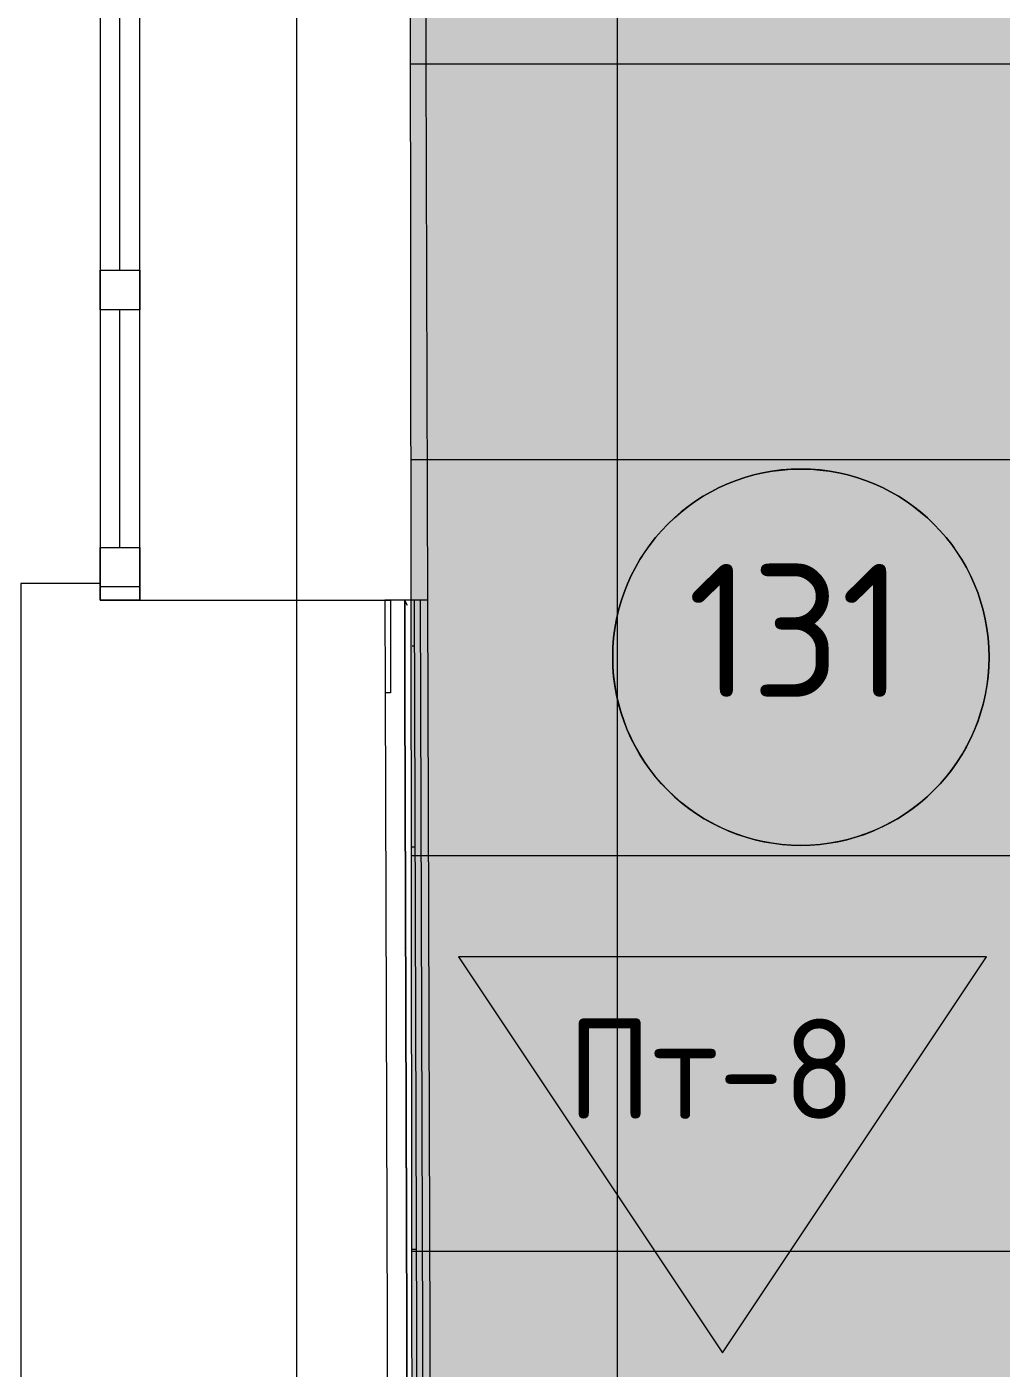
# Model space of a CAD drawing. Header units: millimetres. Extents: x -13069 to 207500, y -71366 to 56785.
# Drawn here: x 164418 to 165894, y 30754 to 32788 of the extents above; entities that cross this region are included whole.
import ezdxf

# ---------------------------------------------------------------- set-up
doc = ezdxf.new("R2010")
doc.units = ezdxf.units.MM
doc.layers.add('PDF _зоны-номер помещения', color=7, linetype='Continuous', true_color=0xffffff)
doc.layers.add('PDF _Ригели', color=7, linetype='Continuous', true_color=0x959595)
for name, color, linetype in [('PDF _Подложка без мебели', 7, 'Continuous'), ('PDF _Потолки - марка', 7, 'Continuous'), ('PDF _Текст', 7, 'Continuous')]:
    doc.layers.add(name, color=color, linetype=linetype)
doc.layers.add('PDF _Потолки', color=7, linetype='Continuous', lineweight=5, true_color=0x535353)
doc.styles.add('PDF GOST Common', font='GOST_Common.ttf')

msp = doc.modelspace()

# ---------------------------------------------------------------- linework, layer by layer
at = {"layer": 'PDF _зоны-номер помещения', "color": 7, "lineweight": 13}
msp.add_lwpolyline([(165590.623, 32117.343, 0.41418458), (165305.424, 31832.142, 0.41431699), (165590.623, 31546.942, 0.41431706), (165875.822, 31832.142, 0.41418465)], format="xyb", close=True, dxfattribs=at)
at = {"layer": 'PDF _зоны-номер помещения', "color": 7, "lineweight": 0}
msp.add_circle((165590.631, 31832.097), 285.191, dxfattribs=at)
at = {"layer": 'PDF _Подложка без мебели', "lineweight": 18}
msp.add_lwpolyline([(164826.622, -7031.659, -0.41419022), (165226.622, -7431.659, -0.4141845), (164826.622, -7831.659, -0.4141845), (164426.622, -7431.659, -0.41419022), (164826.622, -7031.659), (164826.622, 46201.342)], format="xyb", dxfattribs=at)
for points in [[(164967.723, 29538.543), (164967.723, 29537.542), (164997.721, 29537.643), (164990.721, 31778.343), (164997.721, 29538.543), (164997.721, 29537.542), (165032.719, 29537.542), (165025.322, 31918.643), (165019.725, 33708.642)], [(164528.923, 33208.642), (164528.923, 32418.643), (164588.92, 32418.643), (164588.92, 32358.642), (164528.923, 32358.642), (164528.923, 32418.643), (164528.923, 32358.642), (164528.923, 31998.641), (164528.923, 31918.643), (164528.923, 31998.641), (164588.92, 31998.641), (164588.92, 31918.643), (164528.923, 31918.643), (164588.92, 31918.643), (164968.919, 31918.643), (164968.919, 31778.343), (164960.722, 31778.343), (164967.723, 29538.543)], [(164558.921, 32418.643), (164558.921, 33208.642)], [(164588.92, 31918.643), (164588.92, 31998.641), (164588.92, 32358.642), (164588.92, 32418.643), (164588.92, 33208.642)], [(164558.921, 31998.641), (164558.921, 32358.642)], [(164528.923, 31943.643), (164408.921, 31943.643), (164408.921, 29507.543), (164528.923, 29507.543)], [(164588.92, 31938.642), (164528.923, 31938.642)], [(165025.322, 31918.643), (164990.324, 31918.643), (164990.721, 31778.343), (164990.324, 31918.643), (164960.319, 31918.643), (164960.722, 31778.343)], [(164990.327, 31917.436), (164993.919, 31911.242)], [(165012.724, 29537.542), (165005.32, 31918.643)], [(165021.72, 29537.542), (165014.323, 31918.643)], [(165005.522, 31848.742), (165001.823, 31848.742)], [(165006.419, 31543.942), (165001.823, 31543.942)], [(164991.933, 31390.16), (164992.521, 31391.143)], [(165008.323, 30934.341), (165001.823, 30934.341)]]:
    msp.add_lwpolyline(points, dxfattribs=at)
at = {"layer": 'PDF _Потолки', "color": 7, "lineweight": 13}
msp.add_lwpolyline([(167427.922, 34687.942), (164996.72, 34687.942), (165003.923, 27774.243), (167427.922, 27774.243)], close=True, dxfattribs=at)
for points in [[(165312.321, 34687.942), (165312.321, 27774.243)], [(167427.922, 32731.143), (164998.759, 32731.143)], [(167427.922, 32131.143), (164999.424, 32131.143)], [(167427.922, 31531.143), (165000.022, 31531.143)], [(167427.922, 30931.143), (165000.634, 30931.143)]]:
    msp.add_lwpolyline(points, dxfattribs=at)
at = {"layer": 'PDF _Потолки', "color": 254, "lineweight": 0, "true_color": 0xcae6ff, "transparency": 33554559}
msp.add_solid([(167427.922, 34687.942), (167427.922, 27774.243), (164996.72, 34687.942), (165003.923, 27774.243)], dxfattribs=at)
at = {"layer": 'PDF _Потолки - марка', "lineweight": 13}
msp.add_lwpolyline([(165871.824, 31377.841), (165071.824, 31377.841), (165471.824, 30777.841)], close=True, dxfattribs=at)
at = {"layer": 'PDF _Потолки - марка', "color": 7, "lineweight": 0, "true_color": 0xffffff, "transparency": 33554559}
msp.add_solid([(165871.824, 31377.841), (165071.824, 31377.841), (165471.824, 30777.841)], dxfattribs=at)
at = {"layer": 'PDF _Ригели', "color": 7, "lineweight": 18}
msp.add_lwpolyline([(164826.622, -2015.058), (164826.622, 46201.342)], dxfattribs=at)

# ---------------------------------------------------------------- texts
at = {"layer": 'PDF _Текст', "attachment_point": 4, "style": 'PDF GOST Common'}
for s, insert, char_height in [('131', (165418.913, 31872.501), 202.0083), ('Пт-8', (165236.883, 31208.103), 151.5063)]:
    msp.add_mtext(s, dxfattribs=dict(at, insert=insert, char_height=char_height))

doc.saveas('drawing.dxf')
